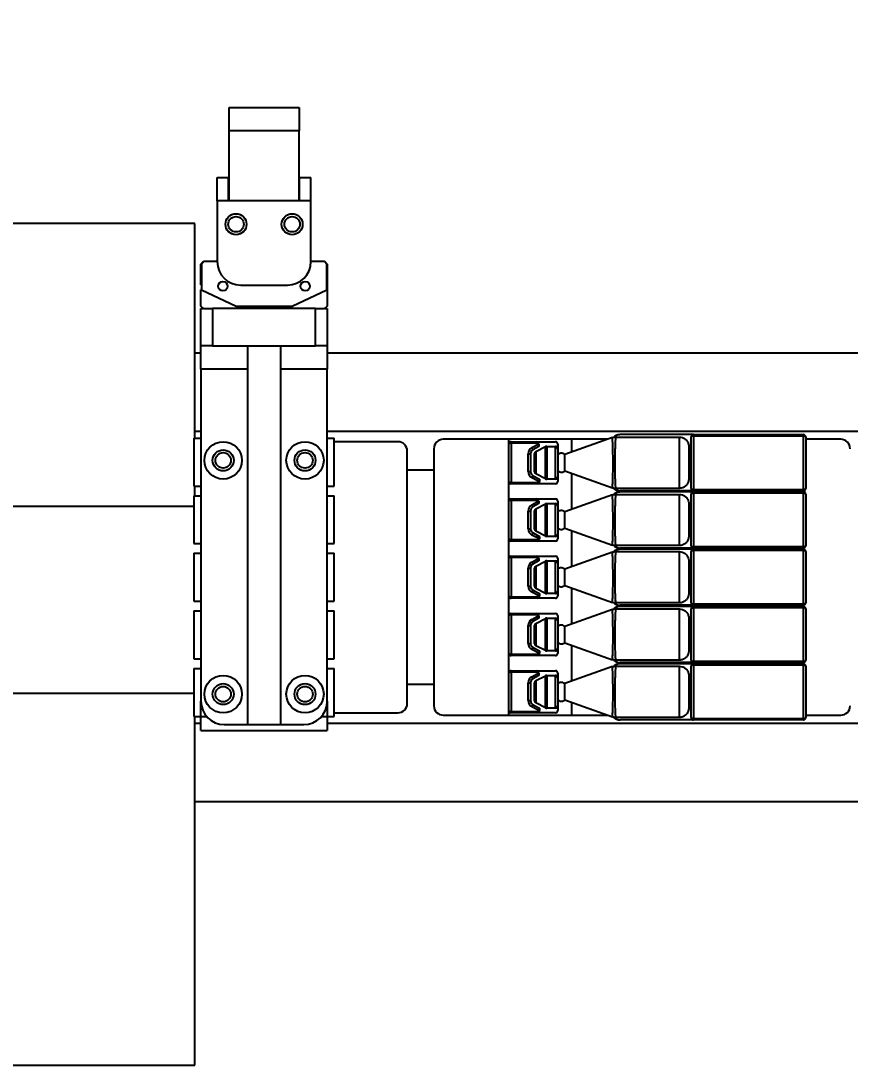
# Model space of a CAD drawing. Header units: millimetres. Extents: x 10 to 584, y 10 to 410.
# Drawn here: x 245.2 to 257.02, y 71.84 to 86.73 of the extents above; entities that cross this region are included whole.
import ezdxf

# ---------------------------------------------------------------- set-up
doc = ezdxf.new("R2010")
doc.units = ezdxf.units.MM
doc.layers.add('2', color=1, linetype='Continuous')
doc.styles.add('SLDTEXTSTYLE0', font='TXT', dxfattribs={"width": 0.7})
doc.dimstyles.new('SLDDIMSTYLE0', dxfattribs={"dimtxt": 3.5, "dimasz": 3.5, "dimexe": 0, "dimexo": 0.0625, "dimgap": 0.875, "dimtad": 1, "dimlfac": 15, "dimrnd": 1e-09, "dimzin": 12, "dimdsep": 46, "dimtxsty": 'SLDTEXTSTYLE0', "dimsah": 1, "dimcen": 0.09, "dimadec": 0, "dimazin": 3, "dimtfac": 1, "dimtofl": 0, "dimtmove": 0, "dimatfit": 3, "dimfxl": 0, "dimfrac": 2, "dimtolj": 1, "dimtzin": 12, "dimarcsym": 0})

# ---------------------------------------------------------------- blocks, each defined once
blk = doc.blocks.new('_D_4')
at = {"layer": '2', "color": 1}
for p, q in [((60.502, 83.127), (60.502, 126.127)), ((360.502, 85.627), (360.502, 126.127)), ((360.502, 125.127), (60.502, 125.127))]:
    blk.add_line(p, q, dxfattribs=at)
for points in [[(60.502, 125.127), (64.002, 124.588), (64.002, 125.665)], [(360.502, 125.127), (357.002, 125.665), (357.002, 124.588)]]:
    blk.add_solid(points, dxfattribs=at)
at = {"layer": '2', "color": 1, "insert": (204.071, 129.638), "char_height": 3.5, "attachment_point": 1, "style": 'SLDTEXTSTYLE0'}
blk.add_mtext('4500', dxfattribs=at)

msp = doc.modelspace()

# ---------------------------------------------------------------- linework, layer by layer
at = {"color": 7, "linetype": 'Continuous', "lineweight": 25}
for p, q in [((248.16849, 85.49332), (249.16849, 85.49332)), ((248.16849, 85.15998), (248.16849, 85.49332)), ((249.16849, 85.49332), (249.16849, 85.15998)), ((249.16849, 85.15998), (248.16849, 85.15998)), ((248.16849, 84.15998), (248.16849, 85.15998)), ((249.16849, 84.15998), (249.16849, 85.15998)), ((248.00183, 84.15998), (248.00183, 84.49332)), ((248.00183, 84.49332), (248.16183, 84.49332)), ((248.16183, 84.15998), (248.16183, 84.49332)), ((249.17516, 84.15998), (249.17516, 84.49332)), ((249.17516, 84.49332), (249.33516, 84.49332)), ((249.33516, 84.15998), (249.33516, 84.49332)), ((249.33516, 84.15998), (248.00183, 84.15998)), ((248.00183, 84.15998), (248.00183, 83.29332)), ((249.33516, 83.29332), (249.33516, 84.15998)), ((247.6807, 83.83687), (241.25738, 83.83687)), ((247.6807, 80.77665), (247.6807, 83.83687)), ((247.76849, 83.25998), (247.80183, 83.29332)), ((247.76849, 82.9624), (247.76849, 83.25998)), ((247.80849, 83.29332), (247.77516, 83.25998)), ((247.77516, 83.25998), (247.77516, 82.89332)), ((247.80183, 83.29332), (247.80849, 83.29332)), ((248.00183, 83.29332), (247.80849, 83.29332)), ((249.52849, 83.29332), (249.33516, 83.29332)), ((249.52849, 83.29332), (249.53516, 83.29332)), ((249.56182, 83.25998), (249.52849, 83.29332)), ((249.53516, 83.29332), (249.56849, 83.25998)), ((249.56182, 82.89332), (249.56182, 83.25998)), ((249.56849, 83.25998), (249.56849, 82.65998)), ((247.76849, 82.9624), (247.77516, 82.95552)), ((248.33516, 82.95998), (249.00183, 82.95998)), ((247.77516, 82.89778), (247.76849, 82.8909)), ((247.76849, 82.65998), (247.76849, 82.8909)), ((247.77516, 82.89332), (248.26849, 82.65998)), ((249.06849, 82.65998), (249.56182, 82.89332)), ((247.80183, 82.62665), (247.76849, 82.65998)), ((248.26849, 82.65998), (249.06849, 82.65998)), ((248.29516, 82.65332), (248.26849, 82.62665)), ((249.04182, 82.65332), (248.29516, 82.65332)), ((249.06849, 82.62665), (249.04182, 82.65332)), ((249.56849, 82.65998), (249.53516, 82.62665)), ((247.76849, 82.09332), (247.76849, 82.62665)), ((247.76849, 82.62665), (247.80183, 82.62665)), ((247.81143, 82.62665), (247.80183, 82.62665)), ((247.81143, 82.62665), (247.93516, 82.62665)), ((247.93516, 82.62665), (247.93516, 82.09332)), ((249.40182, 82.62665), (247.93516, 82.62665)), ((249.40182, 82.09332), (249.40182, 82.62665)), ((249.40182, 82.62665), (249.52555, 82.62665)), ((249.53516, 82.62665), (249.52555, 82.62665)), ((249.53516, 82.62665), (249.56849, 82.62665)), ((249.56849, 82.62665), (249.56849, 82.09332)), ((247.93516, 82.09332), (247.76849, 82.09332)), ((247.76849, 81.75998), (247.76849, 82.09332)), ((247.93516, 82.09332), (248.43516, 82.09332)), ((248.43516, 82.09332), (248.90183, 82.09332)), ((248.43516, 76.69332), (248.43516, 82.09332)), ((248.90183, 82.09332), (249.40182, 82.09332)), ((248.90183, 82.09332), (248.90183, 76.69332)), ((249.56849, 82.09332), (249.40182, 82.09332)), ((249.56849, 82.09332), (249.56849, 81.75998)), ((247.6807, 81.99332), (247.76849, 81.99332)), ((249.56849, 81.99332), (260.40183, 81.99332)), ((248.43516, 81.75998), (247.76849, 81.75998)), ((247.76849, 81.75998), (247.76849, 77.02665)), ((249.56849, 81.75998), (248.90183, 81.75998)), ((249.56849, 77.02665), (249.56849, 81.75998)), ((247.6807, 80.87665), (247.76849, 80.87665)), ((249.56849, 80.87665), (260.40183, 80.87665)), ((247.66849, 80.77665), (247.66849, 80.09332)), ((247.66849, 80.77665), (247.76849, 80.77665)), ((249.56849, 80.77665), (249.66849, 80.77665)), ((249.66849, 80.09332), (249.66849, 80.77665)), ((250.57561, 80.72665), (249.66849, 80.72665)), ((252.15561, 80.75998), (251.22227, 80.75998)), ((252.15561, 76.82665), (252.15561, 80.75998)), ((253.05561, 80.75998), (252.15561, 80.75998)), ((252.18894, 80.72665), (252.18894, 80.70665)), ((252.18894, 80.72665), (252.55036, 80.72665)), ((252.18894, 80.70665), (252.18894, 80.14665)), ((252.58091, 80.70665), (252.18894, 80.70665)), ((252.55036, 80.72665), (252.82227, 80.72665)), ((253.63328, 80.78535), (252.9556, 80.54332)), ((253.05561, 80.57903), (253.05561, 80.75998)), ((253.56227, 80.75998), (253.05561, 80.75998)), ((253.63373, 80.78422), (253.67886, 80.79214)), ((253.63373, 80.78422), (253.65561, 80.79214)), ((253.65561, 80.79332), (253.65561, 80.79214)), ((253.67886, 80.79214), (254.58894, 80.79214)), ((254.78894, 80.82665), (253.74679, 80.82665)), ((254.75561, 80.05998), (254.75561, 80.79332)), ((254.78894, 80.82665), (256.3556, 80.82665)), ((254.78894, 80.80665), (254.78894, 80.04665)), ((256.3556, 80.80665), (254.78894, 80.80665)), ((256.3556, 80.04665), (256.3556, 80.80665)), ((256.38894, 80.79332), (256.38894, 80.05998)), ((256.88894, 80.75998), (256.38894, 80.75998)), ((250.70894, 76.99332), (250.70894, 80.59332)), ((251.08894, 80.62665), (251.08894, 76.95998)), ((252.4331, 80.30075), (252.4331, 80.55453)), ((252.4331, 80.55453), (252.46644, 80.55453)), ((252.46644, 80.55453), (252.46644, 80.30075)), ((252.48368, 80.64147), (252.58334, 80.69813)), ((252.58369, 80.65998), (252.50015, 80.61249)), ((252.52227, 80.29725), (252.52227, 80.55605)), ((252.5407, 80.58586), (252.6819, 80.65647)), ((252.5407, 80.58586), (252.5407, 80.26744)), ((252.58369, 80.69332), (252.58334, 80.69813)), ((252.58369, 80.69332), (252.58369, 80.65998)), ((252.6819, 80.19684), (252.6819, 80.65647)), ((252.69681, 80.65998), (252.69681, 80.19332)), ((252.69681, 80.65998), (252.82227, 80.65998)), ((252.82227, 80.19332), (252.82227, 80.65998)), ((252.85561, 80.69332), (252.85561, 80.62665)), ((252.85561, 80.62665), (252.85561, 80.22665)), ((250.70894, 80.32332), (251.08894, 80.32332)), ((252.4331, 80.30075), (252.46644, 80.30075)), ((252.6819, 80.19684), (252.5407, 80.26744)), ((252.9556, 80.30998), (253.63328, 80.06796)), ((253.05561, 79.76236), (253.05561, 80.27427)), ((252.18894, 80.14665), (252.59391, 80.14665)), ((252.18894, 80.14665), (252.18894, 80.12665)), ((252.56336, 80.12665), (252.18894, 80.12665)), ((252.59645, 80.15599), (252.48754, 80.21174)), ((252.50273, 80.24141), (252.59669, 80.19332)), ((252.82227, 80.12665), (252.56336, 80.12665)), ((252.59645, 80.15599), (252.59669, 80.15998)), ((252.59669, 80.19332), (252.59669, 80.15998)), ((252.82227, 80.19332), (252.69681, 80.19332)), ((252.85561, 80.22665), (252.85561, 80.15998)), ((247.66849, 80.09332), (247.76849, 80.09332)), ((247.6807, 79.95582), (247.6807, 80.09332)), ((249.56849, 80.09332), (249.66849, 80.09332)), ((253.63328, 79.96868), (252.9556, 79.72665)), ((253.63373, 79.96755), (253.67886, 79.97547)), ((253.63373, 79.96755), (253.65561, 79.97547)), ((253.67873, 80.06116), (253.63382, 80.06899)), ((253.65561, 80.06116), (253.63382, 80.06899)), ((253.65561, 79.97665), (253.65561, 79.97547)), ((254.58894, 80.06116), (253.67873, 80.06116)), ((253.67886, 79.97547), (254.58894, 79.97547)), ((253.73758, 80.02679), (253.74336, 80.00998)), ((254.78894, 80.02665), (253.74679, 80.02665)), ((254.78894, 80.00999), (253.74679, 80.00999)), ((253.90195, 80.02665), (253.91418, 80.00999)), ((253.95763, 80.02665), (253.97822, 80.00999)), ((254.13299, 80.00999), (254.15358, 80.02665)), ((254.19703, 80.00999), (254.20927, 80.02665)), ((254.36786, 80.00999), (254.37359, 80.02665)), ((254.72227, 80.02665), (254.72227, 80.00999)), ((254.75561, 79.24332), (254.75561, 79.97665)), ((254.78894, 80.04665), (256.3556, 80.04665)), ((256.3556, 80.02665), (254.78894, 80.02665)), ((254.78894, 80.00999), (256.3556, 80.00999)), ((256.3556, 79.98998), (254.78894, 79.98998)), ((254.78894, 79.98998), (254.78894, 79.22998)), ((256.3556, 79.22998), (256.3556, 79.98998)), ((256.38894, 79.97665), (256.38894, 79.24332)), ((247.66849, 79.95582), (247.66849, 79.27249)), ((247.66849, 79.95582), (247.76849, 79.95582)), ((249.56849, 79.95582), (249.66849, 79.95582)), ((249.66849, 79.27249), (249.66849, 79.95582)), ((252.18894, 79.90999), (252.18894, 79.88999)), ((252.18894, 79.90999), (252.55036, 79.90999)), ((252.58091, 79.88999), (252.18894, 79.88999)), ((252.18894, 79.88999), (252.18894, 79.32998)), ((252.48368, 79.8248), (252.58334, 79.88146)), ((252.58369, 79.84332), (252.50015, 79.79582)), ((252.5407, 79.7692), (252.6819, 79.8398)), ((252.55036, 79.90999), (252.82227, 79.90999)), ((252.58369, 79.87665), (252.58334, 79.88146)), ((252.58369, 79.87665), (252.58369, 79.84332)), ((252.6819, 79.38017), (252.6819, 79.8398)), ((252.69681, 79.84332), (252.69681, 79.37665)), ((252.69681, 79.84332), (252.82227, 79.84332)), ((252.82227, 79.37665), (252.82227, 79.84332)), ((252.85561, 79.87665), (252.85561, 79.80998)), ((252.85561, 79.80998), (252.85561, 79.40999)), ((247.66849, 79.80354), (241.67559, 79.80354)), ((252.4331, 79.48409), (252.4331, 79.73787)), ((252.4331, 79.73787), (252.46644, 79.73787)), ((252.46644, 79.73787), (252.46644, 79.48409)), ((252.52227, 79.48059), (252.52227, 79.73938)), ((252.5407, 79.7692), (252.5407, 79.45077)), ((252.4331, 79.48409), (252.46644, 79.48409)), ((252.59645, 79.33933), (252.48754, 79.39507)), ((252.50273, 79.42474), (252.59669, 79.37665)), ((252.6819, 79.38017), (252.5407, 79.45077)), ((252.59669, 79.37665), (252.59669, 79.34332)), ((252.82227, 79.37665), (252.69681, 79.37665)), ((252.85561, 79.40999), (252.85561, 79.34332)), ((252.9556, 79.49332), (253.63328, 79.25129)), ((253.05561, 78.9457), (253.05561, 79.4576)), ((247.66849, 79.27249), (247.76849, 79.27249)), ((249.56849, 79.27249), (249.66849, 79.27249)), ((252.18894, 79.32998), (252.59391, 79.32998)), ((252.18894, 79.32998), (252.18894, 79.30999)), ((252.56336, 79.30999), (252.18894, 79.30999)), ((252.82227, 79.30999), (252.56336, 79.30999)), ((252.59645, 79.33933), (252.59669, 79.34332)), ((253.67873, 79.24449), (253.63382, 79.25233)), ((253.65561, 79.24449), (253.63382, 79.25233)), ((254.58894, 79.24449), (253.67873, 79.24449)), ((254.78894, 79.22998), (256.3556, 79.22998)), ((247.66849, 79.13499), (247.66849, 78.45165)), ((247.66849, 79.13499), (247.76849, 79.13499)), ((249.56849, 79.13499), (249.66849, 79.13499)), ((249.66849, 78.45165), (249.66849, 79.13499)), ((252.18894, 79.09332), (252.18894, 79.07332)), ((252.18894, 79.09332), (252.55036, 79.09332)), ((252.58091, 79.07332), (252.18894, 79.07332)), ((252.18894, 79.07332), (252.18894, 78.51332)), ((252.48368, 79.00813), (252.58334, 79.0648)), ((252.55036, 79.09332), (252.82227, 79.09332)), ((252.58369, 79.05998), (252.58334, 79.0648)), ((253.63328, 79.15201), (252.9556, 78.90998)), ((253.63373, 79.15088), (253.67886, 79.15881)), ((253.63373, 79.15088), (253.65561, 79.15881)), ((253.65561, 79.15998), (253.65561, 79.15881)), ((253.67886, 79.15881), (254.58894, 79.15881)), ((254.78894, 79.20998), (253.74679, 79.20998)), ((254.78894, 79.19332), (253.74679, 79.19332)), ((254.72227, 79.20998), (254.72227, 79.19332)), ((254.75561, 78.42665), (254.75561, 79.15998)), ((256.3556, 79.20998), (254.78894, 79.20998)), ((254.78894, 79.19332), (256.3556, 79.19332)), ((256.3556, 79.17332), (254.78894, 79.17332)), ((254.78894, 79.17332), (254.78894, 78.41332)), ((256.3556, 78.41332), (256.3556, 79.17332)), ((256.38894, 79.15998), (256.38894, 78.42665)), ((252.4331, 78.66742), (252.4331, 78.9212)), ((252.4331, 78.9212), (252.46644, 78.9212)), ((252.46644, 78.9212), (252.46644, 78.66742)), ((252.58369, 79.02665), (252.50015, 78.97916)), ((252.52227, 78.66392), (252.52227, 78.92272)), ((252.5407, 78.95253), (252.6819, 79.02313)), ((252.5407, 78.95253), (252.5407, 78.6341)), ((252.58369, 79.05998), (252.58369, 79.02665)), ((252.6819, 78.5635), (252.6819, 79.02313)), ((252.69681, 79.02665), (252.69681, 78.55998)), ((252.69681, 79.02665), (252.82227, 79.02665)), ((252.82227, 78.55998), (252.82227, 79.02665)), ((252.85561, 79.05998), (252.85561, 78.99332)), ((252.85561, 78.99332), (252.85561, 78.59332)), ((252.4331, 78.66742), (252.46644, 78.66742)), ((252.6819, 78.5635), (252.5407, 78.6341)), ((252.9556, 78.67665), (253.63328, 78.43462)), ((253.05561, 78.12903), (253.05561, 78.64093)), ((252.18894, 78.51332), (252.59391, 78.51332)), ((252.18894, 78.51332), (252.18894, 78.49332)), ((252.56336, 78.49332), (252.18894, 78.49332)), ((252.59645, 78.52266), (252.48754, 78.5784)), ((252.50273, 78.60808), (252.59669, 78.55998)), ((252.82227, 78.49332), (252.56336, 78.49332)), ((252.59645, 78.52266), (252.59669, 78.52665)), ((252.59669, 78.55998), (252.59669, 78.52665)), ((252.82227, 78.55998), (252.69681, 78.55998)), ((252.85561, 78.59332), (252.85561, 78.52665)), ((247.66849, 78.45165), (247.76849, 78.45165)), ((249.56849, 78.45165), (249.66849, 78.45165)), ((253.63328, 78.33535), (252.9556, 78.09332)), ((253.63373, 78.33422), (253.67886, 78.34214)), ((253.63373, 78.33422), (253.65561, 78.34214)), ((253.67873, 78.42782), (253.63382, 78.43566)), ((253.65561, 78.42782), (253.63382, 78.43566)), ((253.65561, 78.34332), (253.65561, 78.34214)), ((254.58894, 78.42782), (253.67873, 78.42782)), ((253.67886, 78.34214), (254.58894, 78.34214)), ((254.78894, 78.39332), (253.74679, 78.39332)), ((254.78894, 78.37665), (253.74679, 78.37665)), ((254.72227, 78.39332), (254.72227, 78.37665)), ((254.75561, 77.60999), (254.75561, 78.34332)), ((254.78894, 78.41332), (256.3556, 78.41332)), ((256.3556, 78.39332), (254.78894, 78.39332)), ((254.78894, 78.37665), (256.3556, 78.37665)), ((256.3556, 78.35665), (254.78894, 78.35665)), ((254.78894, 78.35665), (254.78894, 77.59665)), ((256.3556, 77.59665), (256.3556, 78.35665)), ((256.38894, 78.34332), (256.38894, 77.60999)), ((247.66849, 78.31415), (247.66849, 77.63082)), ((247.66849, 78.31415), (247.76849, 78.31415)), ((249.56849, 78.31415), (249.66849, 78.31415)), ((249.66849, 77.63082), (249.66849, 78.31415)), ((252.18894, 78.27665), (252.18894, 78.25665)), ((252.18894, 78.27665), (252.55036, 78.27665)), ((252.58091, 78.25665), (252.18894, 78.25665)), ((252.18894, 78.25665), (252.18894, 77.69665)), ((252.48368, 78.19146), (252.58334, 78.24813)), ((252.58369, 78.20999), (252.50015, 78.16249)), ((252.5407, 78.13586), (252.6819, 78.20646)), ((252.55036, 78.27665), (252.82227, 78.27665)), ((252.58369, 78.24332), (252.58334, 78.24813)), ((252.58369, 78.24332), (252.58369, 78.20999)), ((252.6819, 77.74684), (252.6819, 78.20646)), ((252.69681, 78.20999), (252.69681, 77.74332)), ((252.69681, 78.20999), (252.82227, 78.20999)), ((252.82227, 77.74332), (252.82227, 78.20999)), ((252.85561, 78.24332), (252.85561, 78.17665)), ((252.85561, 78.17665), (252.85561, 77.77665)), ((252.4331, 77.85076), (252.4331, 78.10453)), ((252.4331, 78.10453), (252.46644, 78.10453)), ((252.46644, 78.10453), (252.46644, 77.85076)), ((252.52227, 77.84725), (252.52227, 78.10605)), ((252.5407, 78.13586), (252.5407, 77.81744)), ((252.4331, 77.85076), (252.46644, 77.85076)), ((252.59645, 77.706), (252.48754, 77.76173)), ((252.50273, 77.79141), (252.59669, 77.74332)), ((252.6819, 77.74684), (252.5407, 77.81744)), ((252.59669, 77.74332), (252.59669, 77.70999)), ((252.82227, 77.74332), (252.69681, 77.74332)), ((252.85561, 77.77665), (252.85561, 77.70999)), ((252.9556, 77.85998), (253.63328, 77.61796)), ((253.05561, 77.31236), (253.05561, 77.82427)), ((247.66849, 77.63082), (247.76849, 77.63082)), ((249.56849, 77.63082), (249.66849, 77.63082)), ((252.18894, 77.69665), (252.59391, 77.69665)), ((252.18894, 77.69665), (252.18894, 77.67665)), ((252.56336, 77.67665), (252.18894, 77.67665)), ((252.82227, 77.67665), (252.56336, 77.67665)), ((252.59645, 77.706), (252.59669, 77.70999)), ((253.67873, 77.61116), (253.63382, 77.619)), ((253.65561, 77.61116), (253.63382, 77.619)), ((254.58894, 77.61116), (253.67873, 77.61116)), ((254.78894, 77.57665), (253.74679, 77.57665)), ((253.97822, 77.57665), (253.95763, 77.55998)), ((254.15358, 77.55998), (254.13299, 77.57665)), ((254.72227, 77.57665), (254.72227, 77.55998)), ((254.78894, 77.59665), (256.3556, 77.59665)), ((256.3556, 77.57665), (254.78894, 77.57665)), ((247.66849, 77.49332), (247.66849, 76.80998)), ((247.66849, 77.49332), (247.76849, 77.49332)), ((249.56849, 77.49332), (249.66849, 77.49332)), ((249.66849, 76.80998), (249.66849, 77.49332)), ((252.18894, 77.45998), (252.18894, 77.43998)), ((252.18894, 77.45998), (252.55036, 77.45998)), ((252.18894, 77.43998), (252.18894, 76.87998)), ((252.58091, 77.43998), (252.18894, 77.43998)), ((252.48368, 77.3748), (252.58334, 77.43146)), ((252.55036, 77.45998), (252.82227, 77.45998)), ((252.58369, 77.42665), (252.58334, 77.43146)), ((253.63328, 77.51868), (252.9556, 77.27665)), ((253.63373, 77.51755), (253.67886, 77.52548)), ((253.63373, 77.51755), (253.65561, 77.52548)), ((253.65561, 77.52665), (253.65561, 77.52548)), ((253.67886, 77.52548), (254.58894, 77.52548)), ((254.78894, 77.55998), (253.74679, 77.55998)), ((254.75561, 76.79332), (254.75561, 77.52665)), ((254.78894, 77.55998), (256.3556, 77.55998)), ((256.3556, 77.53999), (254.78894, 77.53999)), ((254.78894, 77.53999), (254.78894, 76.77998)), ((256.3556, 76.77998), (256.3556, 77.53999)), ((256.38894, 77.52665), (256.38894, 76.79332)), ((252.4331, 77.03409), (252.4331, 77.28787)), ((252.4331, 77.28787), (252.46644, 77.28787)), ((252.46644, 77.28787), (252.46644, 77.03409)), ((252.58369, 77.39332), (252.50015, 77.34582)), ((252.52227, 77.03058), (252.52227, 77.28938)), ((252.5407, 77.3192), (252.6819, 77.3898)), ((252.5407, 77.3192), (252.5407, 77.00077)), ((252.58369, 77.42665), (252.58369, 77.39332)), ((252.6819, 76.93017), (252.6819, 77.3898)), ((252.69681, 77.39332), (252.69681, 76.92665)), ((252.69681, 77.39332), (252.82227, 77.39332)), ((252.82227, 76.92665), (252.82227, 77.39332)), ((252.85561, 77.42665), (252.85561, 77.35998)), ((252.85561, 77.35998), (252.85561, 76.95998)), ((247.66849, 77.13687), (241.67559, 77.13687)), ((251.08894, 77.26332), (250.70894, 77.26332)), ((247.76849, 76.80998), (247.76849, 77.02665)), ((249.56849, 77.02665), (249.56849, 76.80998)), ((252.4331, 77.03409), (252.46644, 77.03409)), ((252.6819, 76.93017), (252.5407, 77.00077)), ((252.9556, 77.04332), (253.63328, 76.80129)), ((253.05561, 76.82665), (253.05561, 77.0076)), ((249.66849, 76.85998), (250.57561, 76.85998)), ((252.18894, 76.87998), (252.59391, 76.87998)), ((252.18894, 76.87998), (252.18894, 76.85998)), ((252.56336, 76.85998), (252.18894, 76.85998)), ((252.59645, 76.88933), (252.48754, 76.94507)), ((252.50273, 76.97474), (252.59669, 76.92665)), ((252.82227, 76.85998), (252.56336, 76.85998)), ((252.59645, 76.88933), (252.59669, 76.89332)), ((252.59669, 76.92665), (252.59669, 76.89332)), ((252.82227, 76.92665), (252.69681, 76.92665)), ((252.85561, 76.95998), (252.85561, 76.89332)), ((247.66849, 76.80998), (247.76849, 76.80998)), ((247.6807, 71.83687), (247.6807, 76.80998)), ((247.76849, 76.70998), (247.6807, 76.70998)), ((247.76849, 76.60999), (247.76849, 76.80998)), ((248.10182, 76.69332), (248.43516, 76.69332)), ((248.43516, 76.69332), (248.90183, 76.69332)), ((248.90183, 76.69332), (249.23516, 76.69332)), ((249.56849, 76.80998), (249.66849, 76.80998)), ((249.56849, 76.80998), (249.56849, 76.60999)), ((260.40183, 76.70998), (249.56849, 76.70998)), ((251.22227, 76.82665), (252.15561, 76.82665)), ((252.15561, 76.82665), (253.05561, 76.82665)), ((253.05561, 76.82665), (253.56227, 76.82665)), ((253.67873, 76.79449), (253.63382, 76.80233)), ((253.65561, 76.79449), (253.63382, 76.80233)), ((254.58894, 76.79449), (253.67873, 76.79449)), ((254.78894, 76.75998), (253.74679, 76.75998)), ((254.78894, 76.77998), (256.3556, 76.77998)), ((256.3556, 76.75998), (254.78894, 76.75998)), ((256.38894, 76.82665), (256.88894, 76.82665)), ((247.76849, 76.60999), (249.56849, 76.60999)), ((262.06849, 75.59332), (247.6807, 75.59332)), ((241.25738, 71.83687), (247.6807, 71.83687))]:
    msp.add_line(p, q, dxfattribs=at)
at = {"color": 59, "linetype": 'Continuous', "lineweight": 25}
for p, q in [((247.76849, 76.80998), (247.84852, 76.80998)), ((249.48847, 76.80998), (249.56849, 76.80998))]:
    msp.add_line(p, q, dxfattribs=at)
at = {"color": 7, "linetype": 'Continuous', "lineweight": 25, "flags": 128}
for points in [[(252.48368, 80.64147), (252.48689, 80.63581), (252.48998, 80.63037), (252.49283, 80.62536), (252.49533, 80.62097), (252.49738, 80.61737), (252.4989, 80.61469), (252.49984, 80.61304), (252.50015, 80.61249)], [(252.48754, 80.21174), (252.49051, 80.21753), (252.49335, 80.22309), (252.49598, 80.22822), (252.49828, 80.23272), (252.50017, 80.23641), (252.50157, 80.23915), (252.50244, 80.24084), (252.50273, 80.24141)], [(252.48368, 79.8248), (252.48689, 79.81914), (252.48998, 79.81371), (252.49283, 79.8087), (252.49533, 79.80431), (252.49738, 79.8007), (252.4989, 79.79803), (252.49984, 79.79638), (252.50015, 79.79582)], [(252.48754, 79.39507), (252.49051, 79.40086), (252.49335, 79.40643), (252.49598, 79.41156), (252.49828, 79.41605), (252.50017, 79.41974), (252.50157, 79.42248), (252.50244, 79.42417), (252.50273, 79.42474)], [(252.48368, 79.00813), (252.48689, 79.00248), (252.48998, 78.99704), (252.49283, 78.99203), (252.49533, 78.98764), (252.49738, 78.98404), (252.4989, 78.98136), (252.49984, 78.97971), (252.50015, 78.97916)], [(252.48754, 78.5784), (252.49051, 78.58419), (252.49335, 78.58976), (252.49598, 78.59489), (252.49828, 78.59939), (252.50017, 78.60307), (252.50157, 78.60582), (252.50244, 78.6075), (252.50273, 78.60808)], [(252.48368, 78.19146), (252.48689, 78.18581), (252.48998, 78.18037), (252.49283, 78.17537), (252.49533, 78.17098), (252.49738, 78.16737), (252.4989, 78.16469), (252.49984, 78.16304), (252.50015, 78.16249)], [(252.48754, 77.76173), (252.49051, 77.76752), (252.49335, 77.77309), (252.49598, 77.77822), (252.49828, 77.78272), (252.50017, 77.78641), (252.50157, 77.78915), (252.50244, 77.79084), (252.50273, 77.79141)], [(253.74335, 77.57663), (253.74152, 77.57161), (253.73758, 77.55984)], [(253.91418, 77.57665), (253.9093, 77.57047), (253.90195, 77.55998)], [(254.20927, 77.55998), (254.20191, 77.57047), (254.19703, 77.57665)], [(254.37359, 77.55998), (254.36969, 77.57161), (254.36786, 77.57665)], [(252.48368, 77.3748), (252.48689, 77.36914), (252.48998, 77.36371), (252.49283, 77.3587), (252.49533, 77.35431), (252.49738, 77.3507), (252.4989, 77.34803), (252.49984, 77.34638), (252.50015, 77.34582)], [(252.48754, 76.94507), (252.49051, 76.95086), (252.49335, 76.95642), (252.49598, 76.96155), (252.49828, 76.96605), (252.50017, 76.96974), (252.50157, 76.97249), (252.50244, 76.97417), (252.50273, 76.97474)]]:
    msp.add_lwpolyline(points, dxfattribs=at)
at = {"color": 7, "linetype": 'Continuous', "lineweight": 25}
for centre, radius in [((248.26849, 83.82665), 0.15), ((248.26849, 83.82665), 0.11), ((249.06849, 83.82665), 0.15), ((249.06849, 83.82665), 0.11), ((248.08183, 82.94332), 0.06667), ((249.25516, 82.94332), 0.06667), ((248.08516, 80.45998), 0.26667), ((249.25183, 80.45998), 0.26667), ((248.08516, 80.45998), 0.15), ((248.08516, 80.45998), 0.11), ((249.25183, 80.45998), 0.15), ((249.25183, 80.45998), 0.11), ((248.08516, 77.12665), 0.26667), ((249.25183, 77.12665), 0.26667), ((248.08516, 77.12665), 0.15), ((248.08516, 77.12665), 0.11), ((249.25183, 77.12665), 0.15), ((249.25183, 77.12665), 0.11)]:
    msp.add_circle(centre, radius, dxfattribs=at)
for centre, radius, start, end in [((248.33516, 83.29332), 0.33333, 180, 270), ((249.00183, 83.29332), 0.33333, 270, 0), ((250.57561, 80.59332), 0.13333, 0, 90), ((251.22227, 80.62665), 0.13333, 90, 180), ((252.18894, 80.69332), 0.03333, 90, 180), ((252.55036, 80.69332), 0.03333, 23.578178, 90), ((252.55036, 80.69332), 0.03333, 8.300777, 23.578178), ((252.82227, 80.69332), 0.03333, 0, 90), ((253.7438, 80.69332), 0.13333, 90, 131.67998), ((254.78894, 80.79332), 0.03333, 135.572996, 180), ((254.78894, 80.79332), 0.03333, 90, 135.572996), ((254.78894, 80.83998), 0.03333, 224.427004, 270), ((256.35561, 80.79332), 0.03333, 44.427004, 90), ((256.35561, 80.83998), 0.03333, 270, 315.572996), ((256.35561, 80.79332), 0.03333, 0, 44.427004), ((256.88894, 80.62665), 0.13333, 0, 90), ((252.5331, 80.55453), 0.1, 119.620414, 180), ((252.5331, 80.55453), 0.06667, 119.620414, 180), ((252.55561, 80.55605), 0.03333, 116.565051, 180), ((252.69681, 80.62665), 0.03333, 90, 116.565051), ((252.82227, 80.62665), 0.03333, 0, 90), ((252.5331, 80.30075), 0.1, 180, 242.896104), ((252.5331, 80.30075), 0.06667, 180, 242.896104), ((252.55561, 80.29725), 0.03333, 180, 243.434949), ((252.18894, 80.15998), 0.03333, 180, 270), ((252.56336, 80.15998), 0.03333, 270, 336.421822), ((252.56336, 80.15998), 0.03333, 336.421822, 353.125965), ((252.69681, 80.22665), 0.03333, 243.434949, 270), ((252.82227, 80.22665), 0.03333, 270, 0), ((252.82227, 80.15998), 0.03333, 270, 0), ((253.7438, 80.15998), 0.13333, 228.273344, 270), ((253.7438, 79.87665), 0.13333, 90, 131.67998), ((254.78894, 80.05998), 0.03333, 180, 224.427004), ((254.78894, 79.97665), 0.03333, 135.572996, 180), ((254.78894, 80.01332), 0.03333, 90, 135.572996), ((254.78894, 80.05998), 0.03333, 224.427004, 270), ((254.78894, 79.97665), 0.03333, 90, 135.572996), ((254.78894, 80.02332), 0.03333, 224.427004, 270), ((256.35561, 80.01332), 0.03333, 44.427004, 90), ((256.35561, 80.05998), 0.03333, 270, 315.572996), ((256.35561, 79.97665), 0.03333, 44.427004, 90), ((256.35561, 80.02332), 0.03333, 270, 315.572996), ((256.35561, 80.05998), 0.03333, 315.572996, 0), ((256.35561, 79.97665), 0.03333, 0, 44.427004), ((252.18894, 79.87665), 0.03333, 90, 180), ((252.5331, 79.73787), 0.1, 119.620414, 180), ((252.55036, 79.87665), 0.03333, 23.578178, 90), ((252.55036, 79.87665), 0.03333, 8.300777, 23.578178), ((252.69681, 79.80998), 0.03333, 90, 116.565051), ((252.82227, 79.87665), 0.03333, 0, 90), ((252.82227, 79.80998), 0.03333, 0, 90), ((252.5331, 79.73787), 0.06667, 119.620414, 180), ((252.55561, 79.73938), 0.03333, 116.565051, 180), ((252.5331, 79.48409), 0.1, 180, 242.896104), ((252.5331, 79.48409), 0.06667, 180, 242.896104), ((252.55561, 79.48059), 0.03333, 180, 243.434949), ((252.69681, 79.40998), 0.03333, 243.434949, 270), ((252.82227, 79.40998), 0.03333, 270, 0), ((252.18894, 79.34332), 0.03333, 180, 270), ((252.56336, 79.34332), 0.03333, 270, 336.421822), ((252.56336, 79.34332), 0.03333, 336.421822, 353.125965), ((252.82227, 79.34332), 0.03333, 270, 0), ((253.7438, 79.34332), 0.13333, 228.273344, 270), ((254.78894, 79.24332), 0.03333, 180, 224.427004), ((254.78894, 79.19665), 0.03333, 90, 135.572996), ((254.78894, 79.24332), 0.03333, 224.427004, 270), ((256.35561, 79.19665), 0.03333, 44.427004, 90), ((256.35561, 79.24332), 0.03333, 270, 315.572996), ((256.35561, 79.24332), 0.03333, 315.572996, 0), ((252.18894, 79.05998), 0.03333, 90, 180), ((252.55036, 79.05998), 0.03333, 23.578178, 90), ((252.55036, 79.05998), 0.03333, 8.300777, 23.578178), ((252.82227, 79.05998), 0.03333, 0, 90), ((253.7438, 79.05998), 0.13333, 90, 131.67998), ((254.78894, 79.15998), 0.03333, 135.572996, 180), ((254.78894, 79.15998), 0.03333, 90, 135.572996), ((254.78894, 79.20665), 0.03333, 224.427004, 270), ((256.35561, 79.15998), 0.03333, 44.427004, 90), ((256.35561, 79.20665), 0.03333, 270, 315.572996), ((256.35561, 79.15998), 0.03333, 0, 44.427004), ((252.5331, 78.9212), 0.1, 119.620414, 180), ((252.5331, 78.9212), 0.06667, 119.620414, 180), ((252.55561, 78.92272), 0.03333, 116.565051, 180), ((252.69681, 78.99332), 0.03333, 90, 116.565051), ((252.82227, 78.99332), 0.03333, 0, 90), ((252.5331, 78.66742), 0.1, 180, 242.896104), ((252.5331, 78.66742), 0.06667, 180, 242.896104), ((252.55561, 78.66392), 0.03333, 180, 243.434949), ((252.18894, 78.52665), 0.03333, 180, 270), ((252.56336, 78.52665), 0.03333, 270, 336.421822), ((252.56336, 78.52665), 0.03333, 336.421822, 353.125965), ((252.69681, 78.59332), 0.03333, 243.434949, 270), ((252.82227, 78.59332), 0.03333, 270, 0), ((252.82227, 78.52665), 0.03333, 270, 0), ((253.7438, 78.52665), 0.13333, 228.273344, 270), ((253.7438, 78.24332), 0.13333, 90, 131.67998), ((254.78894, 78.42665), 0.03333, 180, 224.427004), ((254.78894, 78.34332), 0.03333, 135.572996, 180), ((254.78894, 78.37998), 0.03333, 90, 135.572996), ((254.78894, 78.42665), 0.03333, 224.427004, 270), ((254.78894, 78.34332), 0.03333, 90, 135.572996), ((254.78894, 78.38998), 0.03333, 224.427004, 270), ((256.35561, 78.37998), 0.03333, 44.427004, 90), ((256.35561, 78.42665), 0.03333, 270, 315.572996), ((256.35561, 78.34332), 0.03333, 44.427004, 90), ((256.35561, 78.38998), 0.03333, 270, 315.572996), ((256.35561, 78.42665), 0.03333, 315.572996, 0), ((256.35561, 78.34332), 0.03333, 0, 44.427004), ((252.18894, 78.24332), 0.03333, 90, 180), ((252.5331, 78.10453), 0.1, 119.620414, 180), ((252.55036, 78.24332), 0.03333, 23.578178, 90), ((252.55036, 78.24332), 0.03333, 8.300777, 23.578178), ((252.69681, 78.17665), 0.03333, 90, 116.565051), ((252.82227, 78.24332), 0.03333, 0, 90), ((252.82227, 78.17665), 0.03333, 0, 90), ((252.5331, 78.10453), 0.06667, 119.620414, 180), ((252.55561, 78.10605), 0.03333, 116.565051, 180), ((252.5331, 77.85075), 0.1, 180, 242.896104), ((252.5331, 77.85075), 0.06667, 180, 242.896104), ((252.55561, 77.84725), 0.03333, 180, 243.434949), ((252.69681, 77.77665), 0.03333, 243.434949, 270), ((252.82227, 77.77665), 0.03333, 270, 0), ((252.18894, 77.70998), 0.03333, 180, 270), ((252.56336, 77.70998), 0.03333, 270, 336.421822), ((252.56336, 77.70998), 0.03333, 336.421822, 353.125965), ((252.82227, 77.70998), 0.03333, 270, 0), ((253.7438, 77.70998), 0.13333, 228.273344, 270), ((254.78894, 77.60998), 0.03333, 180, 224.427004), ((254.78894, 77.56332), 0.03333, 90, 135.572996), ((254.78894, 77.60998), 0.03333, 224.427004, 270), ((256.35561, 77.56332), 0.03333, 44.427004, 90), ((256.35561, 77.60998), 0.03333, 270, 315.572996), ((256.35561, 77.60998), 0.03333, 315.572996, 0), ((252.18894, 77.42665), 0.03333, 90, 180), ((252.55036, 77.42665), 0.03333, 23.578178, 90), ((252.55036, 77.42665), 0.03333, 8.300777, 23.578178), ((252.82227, 77.42665), 0.03333, 0, 90), ((253.7438, 77.42665), 0.13333, 90, 131.67998), ((254.78894, 77.52665), 0.03333, 135.572996, 180), ((254.78894, 77.52665), 0.03333, 90, 135.572996), ((254.78894, 77.57332), 0.03333, 224.427004, 270), ((256.35561, 77.52665), 0.03333, 44.427004, 90), ((256.35561, 77.57332), 0.03333, 270, 315.572996), ((256.35561, 77.52665), 0.03333, 0, 44.427004), ((252.5331, 77.28787), 0.1, 119.620414, 180), ((252.5331, 77.28787), 0.06667, 119.620414, 180), ((252.55561, 77.28938), 0.03333, 116.565051, 180), ((252.69681, 77.35998), 0.03333, 90, 116.565051), ((252.82227, 77.35998), 0.03333, 0, 90), ((248.10183, 77.02665), 0.33333, 180, 270), ((249.23516, 77.02665), 0.33333, 270, 0), ((250.57561, 76.99332), 0.13333, 270, 0), ((252.5331, 77.03409), 0.1, 180, 242.896104), ((252.5331, 77.03409), 0.06667, 180, 242.896104), ((252.55561, 77.03059), 0.03333, 180, 243.434949), ((251.22227, 76.95998), 0.13333, 180, 270), ((252.18894, 76.89332), 0.03333, 180, 270), ((252.56336, 76.89332), 0.03333, 270, 336.421822), ((252.56336, 76.89332), 0.03333, 336.421822, 353.125965), ((252.69681, 76.95998), 0.03333, 243.434949, 270), ((252.82227, 76.95998), 0.03333, 270, 0), ((252.82227, 76.89332), 0.03333, 270, 0), ((256.88894, 76.95998), 0.13333, 270, 0), ((253.7438, 76.89332), 0.13333, 228.273344, 270), ((254.78894, 76.79332), 0.03333, 180, 224.427004), ((254.78894, 76.74665), 0.03333, 90, 135.572996), ((254.78894, 76.79332), 0.03333, 224.427004, 270), ((256.35561, 76.74665), 0.03333, 44.427004, 90), ((256.35561, 76.79332), 0.03333, 270, 315.572996), ((256.35561, 76.79332), 0.03333, 315.572996, 0)]:
    msp.add_arc(centre, radius, start, end, dxfattribs=at)
for centre, start_param, end_param in [((252.18894, 80.69284), 1.57079633, 3.14159265), ((252.18894, 80.16046), 3.14159265, 4.71238898), ((252.18894, 79.87618), 1.57079633, 3.14159265), ((252.18894, 79.34379), 3.14159265, 4.71238898), ((252.18894, 79.05951), 1.57079633, 3.14159265), ((252.18894, 78.52712), 3.14159265, 4.71238898), ((252.18894, 78.24284), 1.57079633, 3.14159265), ((252.18894, 77.71046), 3.14159265, 4.71238898), ((252.18894, 77.42618), 1.57079633, 3.14159265), ((252.18894, 76.89379), 3.14159265, 4.71238898)]:
    msp.add_ellipse(centre, major_axis=(0.03333, 0), ratio=0.41421356, start_param=start_param, end_param=end_param, dxfattribs=at)
for points, knots in [([(253.63382, 80.06899), (253.63398, 80.07091), (253.63444, 80.07637), (253.63655, 80.10457), (253.63979, 80.16795), (253.64259, 80.27866), (253.64351, 80.43259), (253.64207, 80.57062), (253.63921, 80.67888), (253.63656, 80.73793), (253.6343, 80.77406), (253.63392, 80.78076), (253.63373, 80.78422)], [0, 0, 0, 0, 0.03655723, 0.10409844, 0.19437087, 0.32457412, 0.50039445, 0.69613393, 0.77087758, 0.89250491, 0.94441436, 1, 1, 1, 1]), ([(253.74679, 80.82665), (253.73135, 80.82519), (253.70045, 80.82228), (253.67072, 80.80525), (253.65735, 80.79365), (253.65561, 80.79214)], [0, 0, 0, 0, 0.46482103, 0.93020831, 1, 1, 1, 1]), ([(253.67886, 80.79214), (253.67886, 80.79207), (253.67875, 80.78974), (253.67795, 80.77922), (253.6753, 80.74056), (253.67239, 80.67959), (253.66941, 80.57066), (253.66793, 80.43253), (253.66886, 80.27858), (253.67175, 80.16742), (253.67521, 80.10222), (253.67784, 80.0702), (253.67848, 80.0637), (253.67873, 80.06116)], [0, 0, 0, 0, 0.001816362, 0.062353091, 0.11436738, 0.233958759, 0.307378759, 0.499884486, 0.672770899, 0.800546871, 0.888932413, 0.956482014, 1, 1, 1, 1]), ([(254.58894, 80.06116), (254.58894, 80.06417), (254.58894, 80.07139), (254.58894, 80.10668), (254.58894, 80.17576), (254.58894, 80.28653), (254.58894, 80.43601), (254.58894, 80.57293), (254.58894, 80.68278), (254.58894, 80.74352), (254.58894, 80.78091), (254.58894, 80.78825), (254.58894, 80.79214)], [0, 0, 0, 0, 0.04914691, 0.11785059, 0.2091873, 0.34216799, 0.50013041, 0.68873438, 0.77774187, 0.8884973, 0.9407933, 1, 1, 1, 1]), ([(254.58894, 80.79214), (254.60383, 80.79068), (254.63362, 80.78775), (254.67333, 80.76489), (254.70338, 80.73123), (254.71993, 80.69251), (254.72157, 80.66626), (254.72227, 80.65496)], [0, 0, 0, 0, 0.20977434, 0.41954724, 0.62952019, 0.84037799, 1, 1, 1, 1]), ([(252.9556, 80.54332), (252.94667, 80.549), (252.92973, 80.55978), (252.9015, 80.56296), (252.87639, 80.55666), (252.86279, 80.54793), (252.85561, 80.54332)], [0, 0, 0, 0, 0.29162515, 0.55271629, 0.76371736, 1, 1, 1, 1]), ([(254.72227, 80.65496), (254.72227, 80.65212), (254.72227, 80.63994), (254.72227, 80.60498), (254.72227, 80.53258), (254.72227, 80.43326), (254.72227, 80.32559), (254.72227, 80.25212), (254.72227, 80.21278), (254.72227, 80.20168), (254.72227, 80.19834)], [0, 0, 0, 0, 0.0328856, 0.14100661, 0.24831411, 0.49983497, 0.71199732, 0.87354837, 0.96199743, 1, 1, 1, 1]), ([(252.9556, 80.30998), (252.9556, 80.31174), (252.9556, 80.31525), (252.9556, 80.34223), (252.9556, 80.38078), (252.9556, 80.42669), (252.9556, 80.47236), (252.9556, 80.51164), (252.9556, 80.53595), (252.9556, 80.54611), (252.9556, 80.54331), (252.9556, 80.5433)], [0, 0, 0, 0, 0.12497057, 0.24993828, 0.37491696, 0.49988057, 0.62485488, 0.74982449, 0.87479221, 0.99976277, 1, 1, 1, 1]), ([(252.85561, 80.30998), (252.86469, 80.3043), (252.88184, 80.29358), (252.91014, 80.29033), (252.93515, 80.2966), (252.94855, 80.30537), (252.9556, 80.30998)], [0, 0, 0, 0, 0.29514974, 0.55711998, 0.76668115, 1, 1, 1, 1]), ([(254.72227, 80.19834), (254.72086, 80.1824), (254.71803, 80.15048), (254.69397, 80.10859), (254.65887, 80.07821), (254.62183, 80.06316), (254.59794, 80.06171), (254.58894, 80.06116)], [0, 0, 0, 0, 0.224310981, 0.449267306, 0.66223641, 0.872738598, 1, 1, 1, 1]), ([(253.63382, 79.25233), (253.63398, 79.25425), (253.63444, 79.25971), (253.63655, 79.28791), (253.63979, 79.35129), (253.64259, 79.46199), (253.64351, 79.61592), (253.64207, 79.75395), (253.63921, 79.86221), (253.63656, 79.92127), (253.6343, 79.95739), (253.63392, 79.96409), (253.63373, 79.96755)], [0, 0, 0, 0, 0.03655723, 0.10409844, 0.19437087, 0.32457412, 0.50039445, 0.69613393, 0.77087758, 0.89250491, 0.94441436, 1, 1, 1, 1]), ([(253.65561, 80.06116), (253.66787, 80.05217), (253.69239, 80.0342), (253.72584, 80.02708), (253.74384, 80.02671), (253.74679, 80.02665)], [0, 0, 0, 0, 0.45547495, 0.91069409, 1, 1, 1, 1]), ([(253.74679, 80.00999), (253.73135, 80.00853), (253.70045, 80.00561), (253.67072, 79.98858), (253.65735, 79.97699), (253.65561, 79.97547)], [0, 0, 0, 0, 0.46482456, 0.93020877, 1, 1, 1, 1]), ([(253.67886, 79.97547), (253.67886, 79.97541), (253.67875, 79.97308), (253.67795, 79.96255), (253.6753, 79.9239), (253.67239, 79.86292), (253.66941, 79.754), (253.66793, 79.61587), (253.66886, 79.46191), (253.67175, 79.35075), (253.67521, 79.28555), (253.67784, 79.25353), (253.67848, 79.24704), (253.67873, 79.24449)], [0, 0, 0, 0, 0.001816362, 0.062353091, 0.11436738, 0.233958759, 0.307378759, 0.499884486, 0.672770899, 0.800546871, 0.888932413, 0.956482014, 1, 1, 1, 1]), ([(254.58894, 79.24449), (254.58894, 79.2475), (254.58894, 79.25472), (254.58894, 79.29002), (254.58894, 79.3591), (254.58894, 79.46986), (254.58894, 79.61935), (254.58894, 79.75627), (254.58894, 79.86611), (254.58894, 79.92685), (254.58894, 79.96424), (254.58894, 79.97158), (254.58894, 79.97547)], [0, 0, 0, 0, 0.04914686, 0.11785047, 0.20918709, 0.34216763, 0.50012989, 0.68873366, 0.77774106, 0.88849638, 0.94079451, 1, 1, 1, 1]), ([(254.58894, 79.97547), (254.60383, 79.97401), (254.63362, 79.97108), (254.67333, 79.94823), (254.70338, 79.91456), (254.71993, 79.87584), (254.72157, 79.8496), (254.72227, 79.83829)], [0, 0, 0, 0, 0.20977434, 0.41954724, 0.62952019, 0.84037799, 1, 1, 1, 1]), ([(254.72227, 79.83829), (254.72227, 79.83545), (254.72227, 79.82327), (254.72227, 79.78832), (254.72227, 79.71591), (254.72227, 79.61659), (254.72227, 79.50893), (254.72227, 79.43546), (254.72227, 79.39611), (254.72227, 79.38501), (254.72227, 79.38168)], [0, 0, 0, 0, 0.0328856, 0.14100661, 0.24831411, 0.49983497, 0.71199732, 0.87354837, 0.96199743, 1, 1, 1, 1]), ([(252.9556, 79.72665), (252.94667, 79.73234), (252.92973, 79.74312), (252.9015, 79.74629), (252.87639, 79.74), (252.86279, 79.73126), (252.85561, 79.72665)], [0, 0, 0, 0, 0.29162515, 0.55271629, 0.76371736, 1, 1, 1, 1]), ([(252.9556, 79.49332), (252.9556, 79.49507), (252.9556, 79.49858), (252.9556, 79.52556), (252.9556, 79.56411), (252.9556, 79.61002), (252.9556, 79.6557), (252.9556, 79.69497), (252.9556, 79.71928), (252.9556, 79.72944), (252.9556, 79.72664), (252.9556, 79.72663)], [0, 0, 0, 0, 0.12497094, 0.24994509, 0.37491508, 0.49987907, 0.62485376, 0.74982374, 0.87479183, 0.99976277, 1, 1, 1, 1]), ([(252.85561, 79.49332), (252.86469, 79.48763), (252.88184, 79.47691), (252.91014, 79.47366), (252.93515, 79.47994), (252.94855, 79.4887), (252.9556, 79.49332)], [0, 0, 0, 0, 0.29514974, 0.55711998, 0.76668115, 1, 1, 1, 1]), ([(254.72227, 79.38168), (254.72086, 79.36574), (254.71803, 79.33381), (254.69397, 79.29193), (254.65887, 79.26154), (254.62183, 79.2465), (254.59794, 79.24504), (254.58894, 79.24449)], [0, 0, 0, 0, 0.224310981, 0.449267306, 0.66223641, 0.872738598, 1, 1, 1, 1]), ([(253.65561, 79.24449), (253.66787, 79.2355), (253.69239, 79.21753), (253.72584, 79.21041), (253.74384, 79.21004), (253.74679, 79.20998)], [0, 0, 0, 0, 0.45547495, 0.91069409, 1, 1, 1, 1]), ([(253.63382, 78.43566), (253.63398, 78.43758), (253.63444, 78.44304), (253.63655, 78.47124), (253.63979, 78.53462), (253.64259, 78.64532), (253.64351, 78.79926), (253.64207, 78.93728), (253.63921, 79.04555), (253.63656, 79.1046), (253.6343, 79.14073), (253.63392, 79.14742), (253.63373, 79.15088)], [0, 0, 0, 0, 0.03655636, 0.10409764, 0.19437015, 0.32457351, 0.500394, 0.69613366, 0.77087737, 0.89250482, 0.94441431, 1, 1, 1, 1]), ([(253.74679, 79.19332), (253.73135, 79.19186), (253.70045, 79.18894), (253.67072, 79.17192), (253.65735, 79.16032), (253.65561, 79.15881)], [0, 0, 0, 0, 0.46482456, 0.93020877, 1, 1, 1, 1]), ([(253.67886, 79.15881), (253.67886, 79.15874), (253.67875, 79.15641), (253.67795, 79.14588), (253.6753, 79.10723), (253.67239, 79.04625), (253.66941, 78.93733), (253.66793, 78.7992), (253.66886, 78.64525), (253.67175, 78.53409), (253.67521, 78.46888), (253.67784, 78.43686), (253.67848, 78.43037), (253.67873, 78.42782)], [0, 0, 0, 0, 0.00181636, 0.06235309, 0.11436738, 0.23395876, 0.30737875, 0.49988029, 0.6727709, 0.80054687, 0.88893241, 0.95648201, 1, 1, 1, 1]), ([(254.58894, 78.42782), (254.58894, 78.43084), (254.58894, 78.43806), (254.58894, 78.47335), (254.58894, 78.54243), (254.58894, 78.6532), (254.58894, 78.80268), (254.58894, 78.9396), (254.58894, 79.04944), (254.58894, 79.11019), (254.58894, 79.14758), (254.58894, 79.15491), (254.58894, 79.15881)], [0, 0, 0, 0, 0.049147955, 0.117851639, 0.209185212, 0.342165907, 0.500128338, 0.688732323, 0.777739821, 0.888498438, 0.940794445, 1, 1, 1, 1]), ([(254.58894, 79.15881), (254.60383, 79.15734), (254.63362, 79.15441), (254.67333, 79.13156), (254.70338, 79.09789), (254.71993, 79.05917), (254.72157, 79.03293), (254.72227, 79.02162)], [0, 0, 0, 0, 0.20977434, 0.41954724, 0.62952019, 0.84037799, 1, 1, 1, 1]), ([(252.9556, 78.90998), (252.94667, 78.91567), (252.92973, 78.92645), (252.9015, 78.92963), (252.87639, 78.92333), (252.86279, 78.9146), (252.85561, 78.90998)], [0, 0, 0, 0, 0.29162515, 0.55271629, 0.76371736, 1, 1, 1, 1]), ([(254.72227, 79.02162), (254.72227, 79.01878), (254.72227, 79.00661), (254.72227, 78.97165), (254.72227, 78.89925), (254.72227, 78.79992), (254.72227, 78.69226), (254.72227, 78.61879), (254.72227, 78.57945), (254.72227, 78.56835), (254.72227, 78.56501)], [0, 0, 0, 0, 0.03288149, 0.14100819, 0.24831557, 0.49983615, 0.71199063, 0.87354851, 0.96199748, 1, 1, 1, 1]), ([(252.9556, 78.67665), (252.9556, 78.6784), (252.9556, 78.68191), (252.9556, 78.7089), (252.9556, 78.74744), (252.9556, 78.79336), (252.9556, 78.83903), (252.9556, 78.87831), (252.9556, 78.90262), (252.9556, 78.91277), (252.9556, 78.90997), (252.9556, 78.90997)], [0, 0, 0, 0, 0.12497045, 0.24994411, 0.3749136, 0.4998771, 0.6248513, 0.74982079, 0.87479445, 0.99976277, 1, 1, 1, 1]), ([(252.85561, 78.67665), (252.86469, 78.67097), (252.88184, 78.66024), (252.91014, 78.657), (252.93515, 78.66327), (252.94855, 78.67203), (252.9556, 78.67665)], [0, 0, 0, 0, 0.29514974, 0.55711998, 0.76668115, 1, 1, 1, 1]), ([(254.72227, 78.56501), (254.72086, 78.54907), (254.71803, 78.51715), (254.69397, 78.47526), (254.65887, 78.44487), (254.62183, 78.42983), (254.59794, 78.42837), (254.58894, 78.42782)], [0, 0, 0, 0, 0.224310981, 0.449267306, 0.66223641, 0.872738598, 1, 1, 1, 1]), ([(253.63382, 77.619), (253.63398, 77.62091), (253.63444, 77.62637), (253.63655, 77.65457), (253.63979, 77.71795), (253.64259, 77.82866), (253.64351, 77.98259), (253.64207, 78.12061), (253.63921, 78.22888), (253.63656, 78.28793), (253.6343, 78.32406), (253.63392, 78.33075), (253.63373, 78.33422)], [0, 0, 0, 0, 0.03655636, 0.10409764, 0.19437015, 0.32457351, 0.500394, 0.69613366, 0.77087737, 0.89250482, 0.94441431, 1, 1, 1, 1]), ([(253.65561, 78.42782), (253.66787, 78.41884), (253.69239, 78.40086), (253.72584, 78.39374), (253.74384, 78.39338), (253.74679, 78.39332)], [0, 0, 0, 0, 0.45547495, 0.91069409, 1, 1, 1, 1]), ([(253.74679, 78.37665), (253.73135, 78.37519), (253.70045, 78.37227), (253.67072, 78.35525), (253.65735, 78.34365), (253.65561, 78.34214)], [0, 0, 0, 0, 0.46482456, 0.93020877, 1, 1, 1, 1]), ([(253.67886, 78.34214), (253.67886, 78.34207), (253.67875, 78.33974), (253.67795, 78.32922), (253.6753, 78.29057), (253.67239, 78.22959), (253.66941, 78.12066), (253.66793, 77.98253), (253.66886, 77.82858), (253.67175, 77.71742), (253.67521, 77.65222), (253.67784, 77.62019), (253.67848, 77.6137), (253.67873, 77.61116)], [0, 0, 0, 0, 0.001816362, 0.062353089, 0.114365142, 0.233959754, 0.307379751, 0.49988128, 0.672771891, 0.80054786, 0.888933398, 0.956482997, 1, 1, 1, 1]), ([(254.58894, 77.61116), (254.58894, 77.61417), (254.58894, 77.62139), (254.58894, 77.65669), (254.58894, 77.72576), (254.58894, 77.83653), (254.58894, 77.98601), (254.58894, 78.12293), (254.58894, 78.23278), (254.58894, 78.29353), (254.58894, 78.33091), (254.58894, 78.33825), (254.58894, 78.34214)], [0, 0, 0, 0, 0.049146964, 0.11785072, 0.209184387, 0.342165221, 0.500127817, 0.688731998, 0.77773959, 0.888498322, 0.940794384, 1, 1, 1, 1]), ([(254.58894, 78.34214), (254.60383, 78.34068), (254.63362, 78.33775), (254.67333, 78.31489), (254.70338, 78.28123), (254.71993, 78.2425), (254.72157, 78.21626), (254.72227, 78.20495)], [0, 0, 0, 0, 0.20977434, 0.41954724, 0.62952019, 0.84037799, 1, 1, 1, 1]), ([(254.72227, 78.20495), (254.72227, 78.20212), (254.72227, 78.18994), (254.72227, 78.15498), (254.72227, 78.08258), (254.72227, 77.98326), (254.72227, 77.87559), (254.72227, 77.80213), (254.72227, 77.76278), (254.72227, 77.75168), (254.72227, 77.74834)], [0, 0, 0, 0, 0.03288153, 0.14100837, 0.24831589, 0.49983679, 0.71199153, 0.8735426, 0.96199743, 1, 1, 1, 1]), ([(252.9556, 78.09332), (252.94667, 78.09901), (252.92973, 78.10978), (252.9015, 78.11296), (252.87639, 78.10667), (252.86279, 78.09793), (252.85561, 78.09332)], [0, 0, 0, 0, 0.291615513, 0.55271346, 0.7637112, 1, 1, 1, 1]), ([(252.9556, 77.85998), (252.9556, 77.86174), (252.9556, 77.86524), (252.9556, 77.89223), (252.9556, 77.93078), (252.9556, 77.9767), (252.9556, 78.02234), (252.9556, 78.06172), (252.9556, 78.08565), (252.9556, 78.09677), (252.9556, 78.09331), (252.9556, 78.0933)], [0, 0, 0, 0, 0.1249699, 0.24994302, 0.37491196, 0.49987491, 0.62484856, 0.74981751, 0.87479062, 0.99976053, 1, 1, 1, 1]), ([(252.85561, 77.85998), (252.86469, 77.8543), (252.88184, 77.84357), (252.91014, 77.84033), (252.93515, 77.8466), (252.94855, 77.85537), (252.9556, 77.85998)], [0, 0, 0, 0, 0.29514974, 0.55711998, 0.76668115, 1, 1, 1, 1]), ([(254.72227, 77.74834), (254.72086, 77.73241), (254.71803, 77.70048), (254.69397, 77.65859), (254.65887, 77.62821), (254.62183, 77.61316), (254.59794, 77.61171), (254.58894, 77.61116)], [0, 0, 0, 0, 0.22429338, 0.44926699, 0.66223696, 0.87273999, 1, 1, 1, 1]), ([(253.65561, 77.61116), (253.66787, 77.60217), (253.69238, 77.5842), (253.72584, 77.57708), (253.74384, 77.57671), (253.74679, 77.57665)], [0, 0, 0, 0, 0.45548656, 0.91069599, 1, 1, 1, 1]), ([(253.63382, 76.80233), (253.63398, 76.80425), (253.63444, 76.8097), (253.63655, 76.83791), (253.63979, 76.90129), (253.64259, 77.01199), (253.64351, 77.16592), (253.64207, 77.30395), (253.63921, 77.41221), (253.63656, 77.47126), (253.6343, 77.50739), (253.63392, 77.51409), (253.63373, 77.51755)], [0, 0, 0, 0, 0.036556353, 0.104097605, 0.194373124, 0.324572596, 0.500393033, 0.696132632, 0.770876324, 0.892503734, 0.944413206, 1, 1, 1, 1]), ([(253.74679, 77.55998), (253.73135, 77.55853), (253.70045, 77.55561), (253.67072, 77.53858), (253.65735, 77.52699), (253.65561, 77.52548)], [0, 0, 0, 0, 0.46483663, 0.93023291, 1, 1, 1, 1]), ([(253.67886, 77.52548), (253.67886, 77.52541), (253.67875, 77.52308), (253.67795, 77.51255), (253.6753, 77.4739), (253.67239, 77.41292), (253.66941, 77.304), (253.66793, 77.16587), (253.66886, 77.01191), (253.67175, 76.90075), (253.67521, 76.83555), (253.67784, 76.80353), (253.67848, 76.79704), (253.67873, 76.79449)], [0, 0, 0, 0, 0.00181636, 0.06235421, 0.1143662, 0.23396067, 0.30738058, 0.49988188, 0.67277228, 0.8005481, 0.88893353, 0.95648305, 1, 1, 1, 1]), ([(254.58894, 76.79449), (254.58894, 76.7975), (254.58894, 76.80472), (254.58894, 76.84002), (254.58894, 76.9091), (254.58894, 77.01986), (254.58894, 77.16935), (254.58894, 77.30627), (254.58894, 77.41611), (254.58894, 77.47686), (254.58894, 77.51424), (254.58894, 77.52158), (254.58894, 77.52548)], [0, 0, 0, 0, 0.04914691, 0.11785058, 0.20918414, 0.34216482, 0.50013145, 0.68873121, 0.7777387, 0.8884973, 0.9407933, 1, 1, 1, 1]), ([(254.58894, 77.52548), (254.60383, 77.52401), (254.63362, 77.52108), (254.67333, 77.49823), (254.70338, 77.46456), (254.71993, 77.42584), (254.72157, 77.3996), (254.72227, 77.38829)], [0, 0, 0, 0, 0.20978073, 0.41955688, 0.62953308, 0.84039414, 1, 1, 1, 1]), ([(252.9556, 77.27665), (252.94667, 77.28234), (252.92973, 77.29312), (252.9015, 77.29629), (252.87639, 77.29), (252.86279, 77.28127), (252.85561, 77.27665)], [0, 0, 0, 0, 0.291615513, 0.55271346, 0.7637112, 1, 1, 1, 1]), ([(252.9556, 77.04332), (252.9556, 77.04507), (252.9556, 77.04858), (252.9556, 77.07556), (252.9556, 77.11411), (252.9556, 77.16003), (252.9556, 77.20567), (252.9556, 77.24506), (252.9556, 77.26898), (252.9556, 77.28011), (252.9556, 77.27664), (252.9556, 77.27663)], [0, 0, 0, 0, 0.1249699, 0.24994302, 0.37491196, 0.49988561, 0.62484856, 0.74981751, 0.87479062, 0.99976053, 1, 1, 1, 1]), ([(254.72227, 77.38829), (254.72227, 77.38545), (254.72227, 77.37328), (254.72227, 77.33831), (254.72227, 77.26592), (254.72227, 77.16659), (254.72227, 77.05893), (254.72227, 76.98546), (254.72227, 76.94611), (254.72227, 76.93501), (254.72227, 76.93168)], [0, 0, 0, 0, 0.03288558, 0.14101236, 0.24831286, 0.49983361, 0.71199587, 0.87354685, 0.96200162, 1, 1, 1, 1]), ([(252.85561, 77.04332), (252.86469, 77.03763), (252.88184, 77.02691), (252.91014, 77.02366), (252.93515, 77.02994), (252.94855, 77.0387), (252.9556, 77.04332)], [0, 0, 0, 0, 0.29515253, 0.55712524, 0.76669729, 1, 1, 1, 1]), ([(254.72227, 76.93168), (254.72086, 76.91574), (254.71803, 76.88381), (254.69397, 76.84192), (254.65887, 76.81154), (254.62184, 76.79649), (254.59794, 76.79504), (254.58894, 76.79449)], [0, 0, 0, 0, 0.22430895, 0.44927962, 0.66223454, 0.87274166, 1, 1, 1, 1]), ([(253.65561, 76.79449), (253.66787, 76.7855), (253.69238, 76.76753), (253.72584, 76.76042), (253.74384, 76.76004), (253.74679, 76.75998)], [0, 0, 0, 0, 0.45549008, 0.91069406, 1, 1, 1, 1])]:
    msp.add_open_spline(points, degree=3, knots=knots, dxfattribs=at)

# ---------------------------------------------------------------- dimensions: what is measured, and where the dimension line sits
at = {"layer": '2', "color": 1}
dim = msp.add_linear_dim(base=(60.50183, 125.12665), p1=(360.50159, 84.62665), p2=(60.50183, 82.12665), angle=0, dimstyle='SLDDIMSTYLE0', dxfattribs=at)
dim.commit()
dim.dimension.update_dxf_attribs({"geometry": '_D_4', "text_midpoint": (209.89448, 125.12665), "dimtype": 160})

doc.saveas('drawing.dxf')
